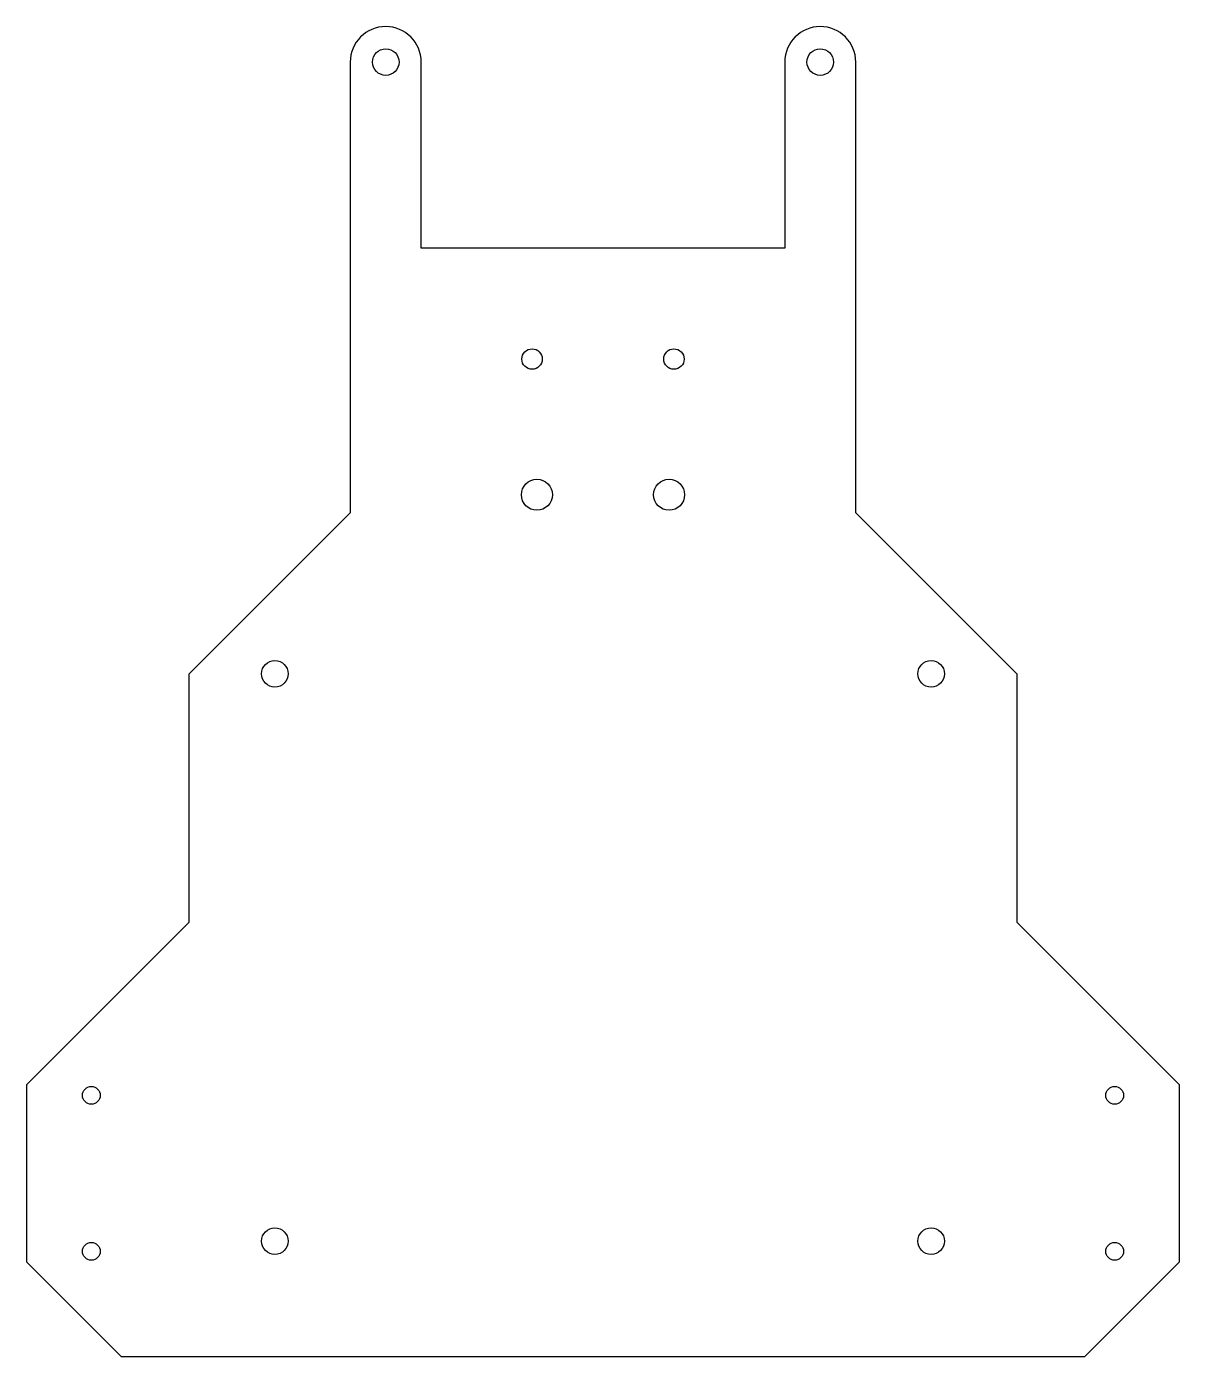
# Model space of a CAD drawing. Header units: millimetres. Extents: x -65 to 65, y 0 to 150.
import ezdxf

# ---------------------------------------------------------------- set-up
doc = ezdxf.new("R2010")
doc.units = ezdxf.units.MM

msp = doc.modelspace()

# ---------------------------------------------------------------- linework, layer by layer
at = {"color": 7, "linetype": 'Continuous', "lineweight": 25}
for p, q in [((-28.5, 146), (-28.5, 95.15)), ((-20.5, 125), (-20.5, 146)), ((20.5, 146), (20.5, 125)), ((28.5, 95.15), (28.5, 146)), ((20.5, 125), (-20.5, 125)), ((-28.5, 95.15), (-46.69, 76.96)), ((46.69, 76.96), (28.5, 95.15)), ((-46.69, 76.96), (-46.69, 48.96)), ((46.69, 48.96), (46.69, 76.96)), ((-46.69, 48.96), (-65, 30.65)), ((65, 30.65), (46.69, 48.96)), ((-65, 30.65), (-65, 10.65)), ((65, 10.65), (65, 30.65)), ((-65, 10.65), (-54.35, 0)), ((54.35, 0), (65, 10.65)), ((-54.35, 0), (54.35, 0))]:
    msp.add_line(p, q, dxfattribs=at)
for centre, radius in [((-24.5, 146), 1.5), ((24.5, 146), 1.5), ((-8, 112.5), 1.15), ((8, 112.5), 1.15), ((-7.45, 97.19), 1.75), ((7.45, 97.19), 1.75), ((-37, 77), 1.5), ((37, 77), 1.5), ((-57.7, 29.45), 1), ((57.7, 29.45), 1), ((-37, 13), 1.5), ((37, 13), 1.5), ((-57.7, 11.85), 1), ((57.7, 11.85), 1)]:
    msp.add_circle(centre, radius, dxfattribs=at)
for centre, start in [((-24.5, 146), 360), ((24.5, 146), 0)]:
    msp.add_arc(centre, 4, start, 180, dxfattribs=at)

doc.saveas('drawing.dxf')
